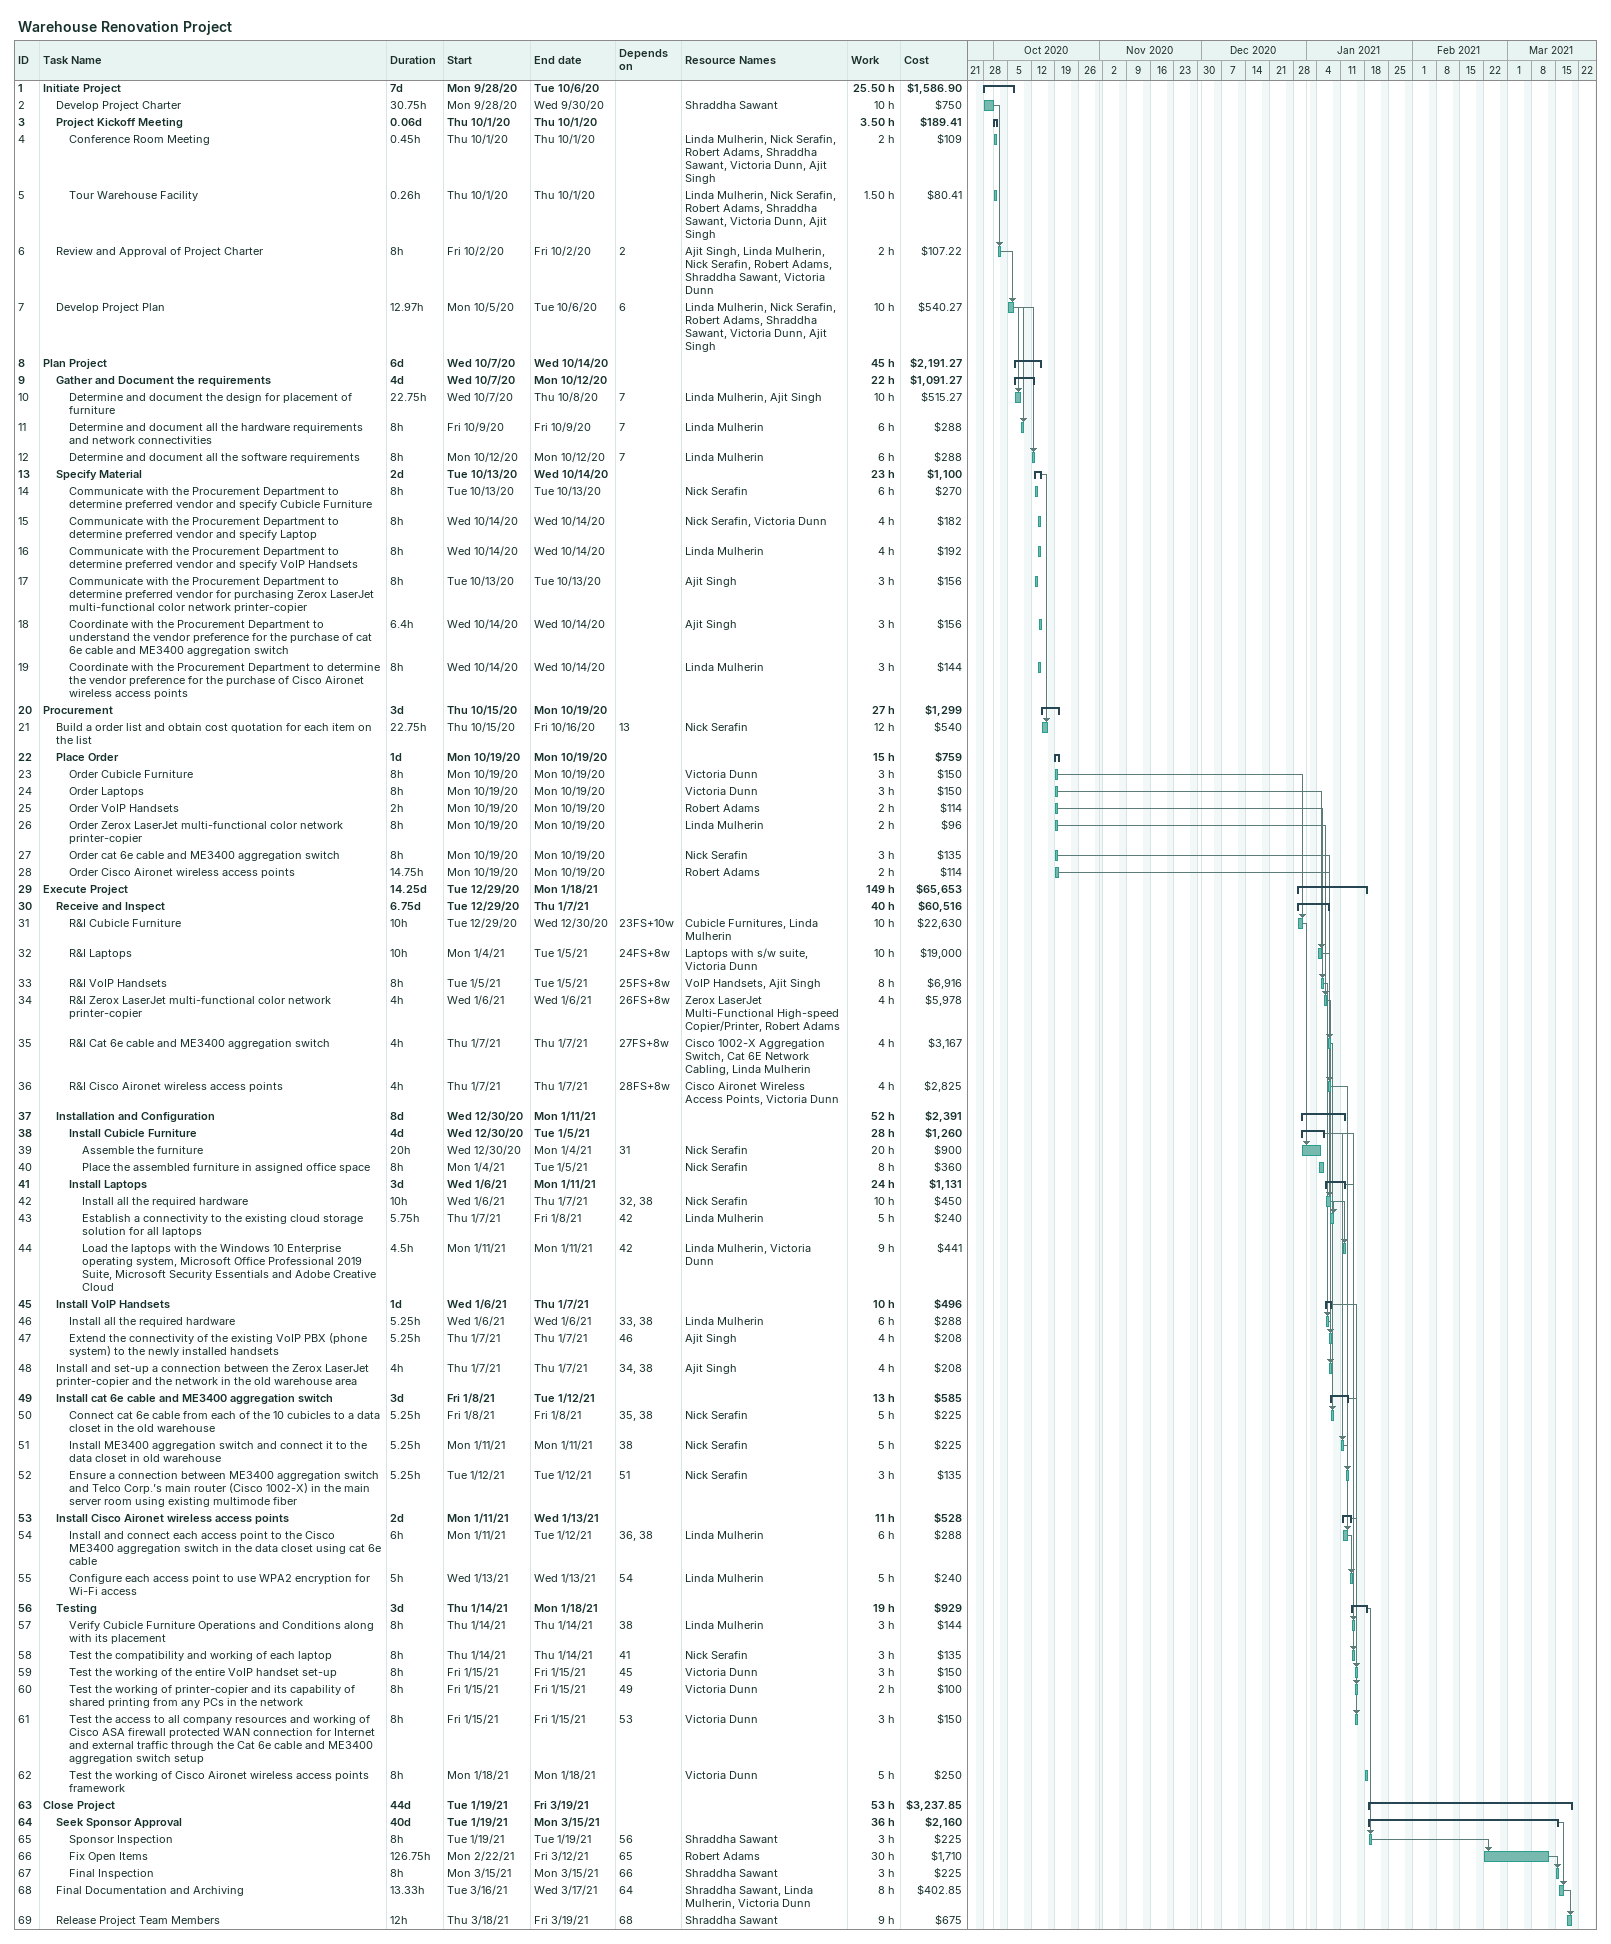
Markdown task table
Warehouse Renovation Project

| ID | Level | Task | Duration | Start | Finish | Predecessors | Resources | Work (h) | Cost ($) |
|---|---|---|---|---|---|---|---|---|---|
| 1 | 1 | **Initiate Project** | 7d | 2020-09-28 | 2020-10-06 |  |  | 25.50 | 1586.90 |
| 2 | 2 | Develop Project Charter | 30.75h | 2020-09-28 | 2020-09-30 |  | Shraddha Sawant | 10 | 750 |
| 3 | 2 | **Project Kickoff Meeting** | 0.06d | 2020-10-01 | 2020-10-01 |  |  | 3.50 | 189.41 |
| 4 | 3 | Conference Room Meeting | 0.45h | 2020-10-01 | 2020-10-01 |  | Linda Mulherin, Nick Serafin, Robert Adams, Shraddha Sawant, Victoria Dunn, Ajit Singh | 2 | 109 |
| 5 | 3 | Tour Warehouse Facility | 0.26h | 2020-10-01 | 2020-10-01 |  | Linda Mulherin, Nick Serafin, Robert Adams, Shraddha Sawant, Victoria Dunn, Ajit Singh | 1.50 | 80.41 |
| 6 | 2 | Review and Approval of Project Charter | 8h | 2020-10-02 | 2020-10-02 | 2 | Ajit Singh, Linda Mulherin, Nick Serafin, Robert Adams, Shraddha Sawant, Victoria Dunn | 2 | 107.22 |
| 7 | 2 | Develop Project Plan | 12.97h | 2020-10-05 | 2020-10-06 | 6 | Linda Mulherin, Nick Serafin, Robert Adams, Shraddha Sawant, Victoria Dunn, Ajit Singh | 10 | 540.27 |
| 8 | 1 | **Plan Project** | 6d | 2020-10-07 | 2020-10-14 |  |  | 45 | 2191.27 |
| 9 | 2 | **Gather and Document the requirements** | 4d | 2020-10-07 | 2020-10-12 |  |  | 22 | 1091.27 |
| 10 | 3 | Determine and document the design for placement of furniture | 22.75h | 2020-10-07 | 2020-10-08 | 7 | Linda Mulherin, Ajit Singh | 10 | 515.27 |
| 11 | 3 | Determine and document all the hardware requirements and network connectivities | 8h | 2020-10-09 | 2020-10-09 | 7 | Linda Mulherin | 6 | 288 |
| 12 | 3 | Determine and document all the software requirements | 8h | 2020-10-12 | 2020-10-12 | 7 | Linda Mulherin | 6 | 288 |
| 13 | 2 | **Specify Material** | 2d | 2020-10-13 | 2020-10-14 |  |  | 23 | 1100 |
| 14 | 3 | Communicate with the Procurement Department to determine preferred vendor and specify Cubicle Furniture | 8h | 2020-10-13 | 2020-10-13 |  | Nick Serafin | 6 | 270 |
| 15 | 3 | Communicate with the Procurement Department to determine preferred vendor and specify Laptop | 8h | 2020-10-14 | 2020-10-14 |  | Nick Serafin, Victoria Dunn | 4 | 182 |
| 16 | 3 | Communicate with the Procurement Department to determine preferred vendor and specify VoIP Handsets | 8h | 2020-10-14 | 2020-10-14 |  | Linda Mulherin | 4 | 192 |
| 17 | 3 | Communicate with the Procurement Department to determine preferred vendor for purchasing Zerox LaserJet multi-functional color network printer-copier | 8h | 2020-10-13 | 2020-10-13 |  | Ajit Singh | 3 | 156 |
| 18 | 3 | Coordinate with the Procurement Department to understand the vendor preference for the purchase of cat 6e cable and ME3400 aggregation switch | 6.4h | 2020-10-14 | 2020-10-14 |  | Ajit Singh | 3 | 156 |
| 19 | 3 | Coordinate with the Procurement Department to determine the vendor preference for the purchase of Cisco Aironet wireless access points | 8h | 2020-10-14 | 2020-10-14 |  | Linda Mulherin | 3 | 144 |
| 20 | 1 | **Procurement** | 3d | 2020-10-15 | 2020-10-19 |  |  | 27 | 1299 |
| 21 | 2 | Build a order list and obtain cost quotation for each item on the list | 22.75h | 2020-10-15 | 2020-10-16 | 13 | Nick Serafin | 12 | 540 |
| 22 | 2 | **Place Order** | 1d | 2020-10-19 | 2020-10-19 |  |  | 15 | 759 |
| 23 | 3 | Order Cubicle Furniture | 8h | 2020-10-19 | 2020-10-19 |  | Victoria Dunn | 3 | 150 |
| 24 | 3 | Order Laptops | 8h | 2020-10-19 | 2020-10-19 |  | Victoria Dunn | 3 | 150 |
| 25 | 3 | Order VoIP Handsets | 2h | 2020-10-19 | 2020-10-19 |  | Robert Adams | 2 | 114 |
| 26 | 3 | Order Zerox LaserJet multi-functional color network printer-copier | 8h | 2020-10-19 | 2020-10-19 |  | Linda Mulherin | 2 | 96 |
| 27 | 3 | Order cat 6e cable and ME3400 aggregation switch | 8h | 2020-10-19 | 2020-10-19 |  | Nick Serafin | 3 | 135 |
| 28 | 3 | Order Cisco Aironet wireless access points | 14.75h | 2020-10-19 | 2020-10-19 |  | Robert Adams | 2 | 114 |
| 29 | 1 | **Execute Project** | 14.25d | 2020-12-29 | 2021-01-18 |  |  | 149 | 65653 |
| 30 | 2 | **Receive and Inspect** | 6.75d | 2020-12-29 | 2021-01-07 |  |  | 40 | 60516 |
| 31 | 3 | R&I Cubicle Furniture | 10h | 2020-12-29 | 2020-12-30 | 23FS+10w | Cubicle Furnitures, Linda Mulherin | 10 | 22630 |
| 32 | 3 | R&I Laptops | 10h | 2021-01-04 | 2021-01-05 | 24FS+8w | Laptops with s/w suite, Victoria Dunn | 10 | 19000 |
| 33 | 3 | R&I VoIP Handsets | 8h | 2021-01-05 | 2021-01-05 | 25FS+8w | VoIP Handsets, Ajit Singh | 8 | 6916 |
| 34 | 3 | R&I Zerox LaserJet multi-functional color network printer-copier | 4h | 2021-01-06 | 2021-01-06 | 26FS+8w | Zerox LaserJet Multi-Functional High-speed Copier/Printer, Robert Adams | 4 | 5978 |
| 35 | 3 | R&I Cat 6e cable and ME3400 aggregation switch | 4h | 2021-01-07 | 2021-01-07 | 27FS+8w | Cisco 1002-X Aggregation Switch, Cat 6E Network Cabling, Linda Mulherin | 4 | 3167 |
| 36 | 3 | R&I Cisco Aironet wireless access points | 4h | 2021-01-07 | 2021-01-07 | 28FS+8w | Cisco Aironet Wireless Access Points, Victoria Dunn | 4 | 2825 |
| 37 | 2 | **Installation and Configuration** | 8d | 2020-12-30 | 2021-01-11 |  |  | 52 | 2391 |
| 38 | 3 | **Install Cubicle Furniture** | 4d | 2020-12-30 | 2021-01-05 |  |  | 28 | 1260 |
| 39 | 4 | Assemble the furniture | 20h | 2020-12-30 | 2021-01-04 | 31 | Nick Serafin | 20 | 900 |
| 40 | 4 | Place the assembled furniture in assigned office space | 8h | 2021-01-04 | 2021-01-05 |  | Nick Serafin | 8 | 360 |
| 41 | 3 | **Install Laptops** | 3d | 2021-01-06 | 2021-01-11 |  |  | 24 | 1131 |
| 42 | 4 | Install all the required hardware | 10h | 2021-01-06 | 2021-01-07 | 32, 38 | Nick Serafin | 10 | 450 |
| 43 | 4 | Establish a connectivity to the existing cloud storage solution for all laptops | 5.75h | 2021-01-07 | 2021-01-08 | 42 | Linda Mulherin | 5 | 240 |
| 44 | 4 | Load the laptops with the Windows 10 Enterprise operating system, Microsoft Office Professional 2019 Suite, Microsoft Security Essentials and Adobe Creative Cloud | 4.5h | 2021-01-11 | 2021-01-11 | 42 | Linda Mulherin, Victoria Dunn | 9 | 441 |
| 45 | 2 | **Install VoIP Handsets** | 1d | 2021-01-06 | 2021-01-07 |  |  | 10 | 496 |
| 46 | 3 | Install all the required hardware | 5.25h | 2021-01-06 | 2021-01-06 | 33, 38 | Linda Mulherin | 6 | 288 |
| 47 | 3 | Extend the connectivity of the existing VoIP PBX (phone system) to the newly installed handsets | 5.25h | 2021-01-07 | 2021-01-07 | 46 | Ajit Singh | 4 | 208 |
| 48 | 2 | Install and set-up a connection between the Zerox LaserJet printer-copier and the network in the old warehouse area | 4h | 2021-01-07 | 2021-01-07 | 34, 38 | Ajit Singh | 4 | 208 |
| 49 | 2 | **Install cat 6e cable and ME3400 aggregation switch** | 3d | 2021-01-08 | 2021-01-12 |  |  | 13 | 585 |
| 50 | 3 | Connect cat 6e cable from each of the 10 cubicles to a data closet in the old warehouse | 5.25h | 2021-01-08 | 2021-01-08 | 35, 38 | Nick Serafin | 5 | 225 |
| 51 | 3 | Install ME3400 aggregation switch and connect it to the data closet in old warehouse | 5.25h | 2021-01-11 | 2021-01-11 | 38 | Nick Serafin | 5 | 225 |
| 52 | 3 | Ensure a connection between ME3400 aggregation switch and Telco Corp.’s main router (Cisco 1002-X) in the main server room using existing multimode fiber | 5.25h | 2021-01-12 | 2021-01-12 | 51 | Nick Serafin | 3 | 135 |
| 53 | 2 | **Install Cisco Aironet wireless access points** | 2d | 2021-01-11 | 2021-01-13 |  |  | 11 | 528 |
| 54 | 3 | Install and connect each access point to the Cisco ME3400 aggregation switch in the data closet using cat 6e cable | 6h | 2021-01-11 | 2021-01-12 | 36, 38 | Linda Mulherin | 6 | 288 |
| 55 | 3 | Configure each access point to use WPA2 encryption for Wi-Fi access | 5h | 2021-01-13 | 2021-01-13 | 54 | Linda Mulherin | 5 | 240 |
| 56 | 2 | **Testing** | 3d | 2021-01-14 | 2021-01-18 |  |  | 19 | 929 |
| 57 | 3 | Verify Cubicle Furniture Operations and Conditions along with its placement | 8h | 2021-01-14 | 2021-01-14 | 38 | Linda Mulherin | 3 | 144 |
| 58 | 3 | Test the compatibility and working of each laptop | 8h | 2021-01-14 | 2021-01-14 | 41 | Nick Serafin | 3 | 135 |
| 59 | 3 | Test the working of the entire VoIP handset set-up | 8h | 2021-01-15 | 2021-01-15 | 45 | Victoria Dunn | 3 | 150 |
| 60 | 3 | Test the working of printer-copier and its capability of shared printing from any PCs in the network | 8h | 2021-01-15 | 2021-01-15 | 49 | Victoria Dunn | 2 | 100 |
| 61 | 3 | Test the access to all company resources and working of Cisco ASA firewall protected WAN connection for Internet and external traffic through the Cat 6e cable and ME3400 aggregation switch setup | 8h | 2021-01-15 | 2021-01-15 | 53 | Victoria Dunn | 3 | 150 |
| 62 | 3 | Test the working of Cisco Aironet wireless access points framework | 8h | 2021-01-18 | 2021-01-18 |  | Victoria Dunn | 5 | 250 |
| 63 | 1 | **Close Project** | 44d | 2021-01-19 | 2021-03-19 |  |  | 53 | 3237.85 |
| 64 | 2 | **Seek Sponsor Approval** | 40d | 2021-01-19 | 2021-03-15 |  |  | 36 | 2160 |
| 65 | 3 | Sponsor Inspection | 8h | 2021-01-19 | 2021-01-19 | 56 | Shraddha Sawant | 3 | 225 |
| 66 | 3 | Fix Open Items | 126.75h | 2021-02-22 | 2021-03-12 | 65 | Robert Adams | 30 | 1710 |
| 67 | 3 | Final Inspection | 8h | 2021-03-15 | 2021-03-15 | 66 | Shraddha Sawant | 3 | 225 |
| 68 | 2 | Final Documentation and Archiving | 13.33h | 2021-03-16 | 2021-03-17 | 64 | Shraddha Sawant, Linda Mulherin, Victoria Dunn | 8 | 402.85 |
| 69 | 2 | Release Project Team Members | 12h | 2021-03-18 | 2021-03-19 | 68 | Shraddha Sawant | 9 | 675 |
